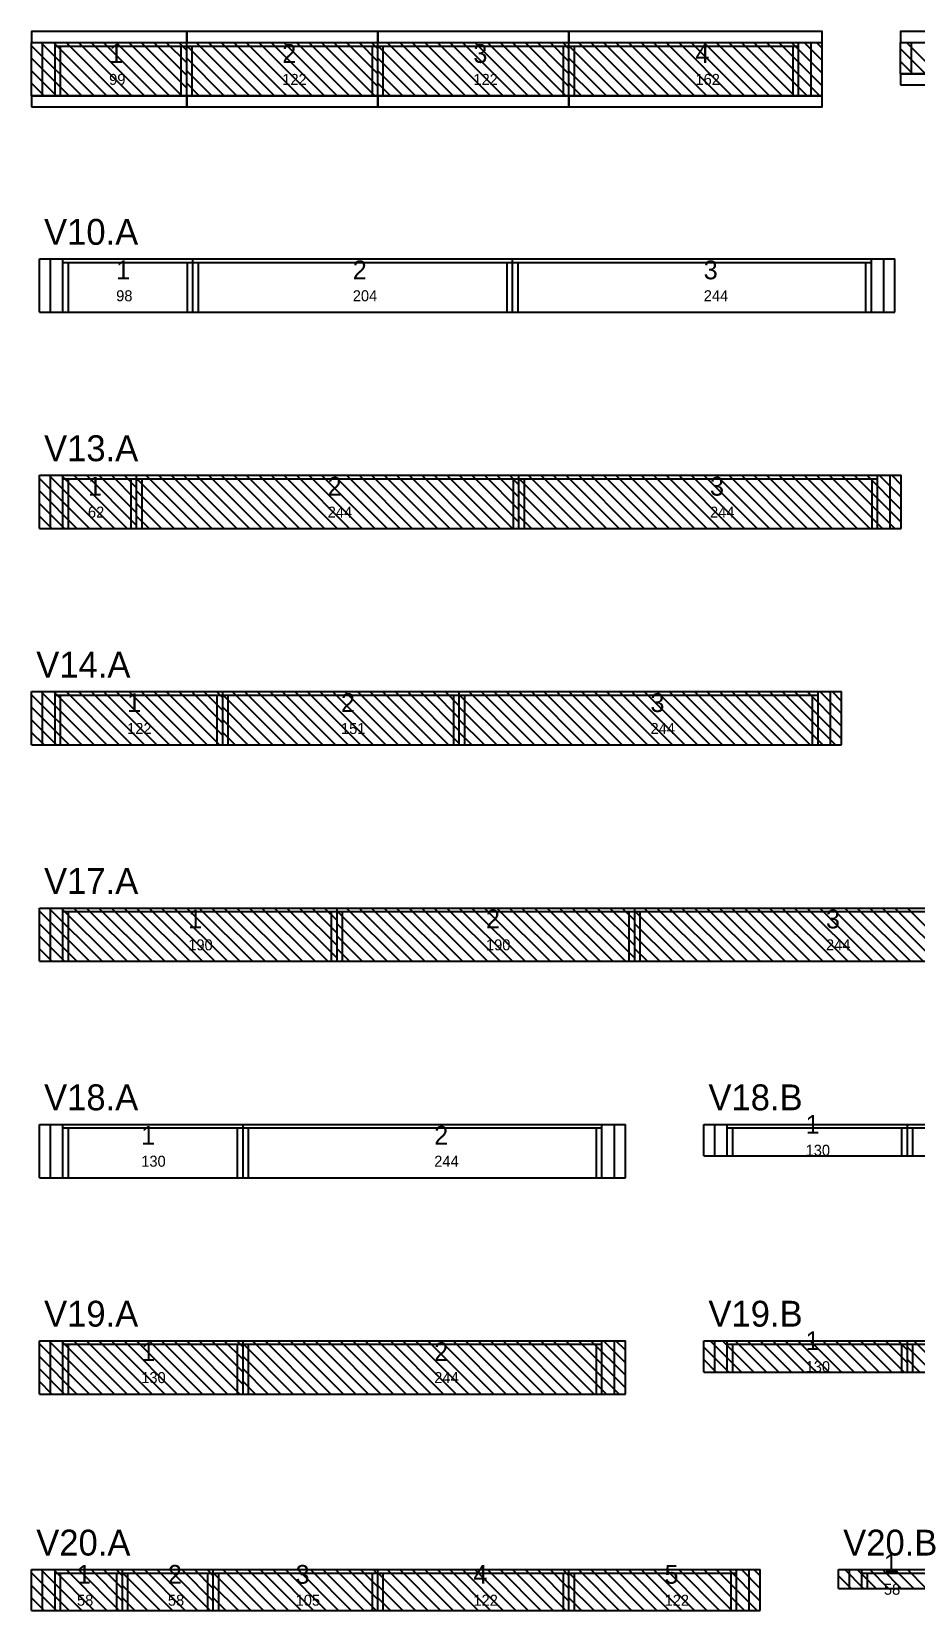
# Model space of a CAD drawing. Header units: metres. Extents: x -10 to 74425, y -2037 to 26.
# Drawn here: x 35865 to 36429, y -1988 to -981 of the extents above; entities that cross this region are included whole.
import ezdxf

# ---------------------------------------------------------------- set-up
doc = ezdxf.new("R2010")
doc.units = ezdxf.units.M
doc.layers.add('VIGAS', color=7, linetype='Continuous')

msp = doc.modelspace()

# ---------------------------------------------------------------- linework, layer by layer
at = {"layer": 'VIGAS'}
for p, q in [((35864.6, -988), (35963.6, -988)), ((35864.6, -1022), (35864.6, -988)), ((35896.6, -1022), (35864.6, -990)), ((35904.6, -1022), (35870.6, -988)), ((35871.6, -1022), (35871.6, -988)), ((35912.6, -1022), (35878.6, -988)), ((35879.6, -1022), (35879.6, -988)), ((35879.6, -990.2), (35963.6, -990.2)), ((35883.1, -1022), (35883.1, -990.2)), ((35920.6, -1022), (35886.6, -988)), ((35928.6, -1022), (35894.6, -988)), ((35936.6, -1022), (35902.6, -988)), ((35944.6, -1022), (35910.6, -988)), ((35952.6, -1022), (35918.6, -988)), ((35960.6, -1022), (35926.6, -988)), ((35963.6, -1017), (35934.6, -988)), ((35963.6, -1009), (35942.6, -988)), ((35963.6, -1001), (35950.6, -988)), ((35963.6, -993), (35958.6, -988)), ((35960.1, -1022), (35960.1, -990.2)), ((35963.6, -1022), (35963.6, -988)), ((35963.6, -1022), (35963.6, -988)), ((35963.6, -988), (36085.6, -988)), ((35963.6, -1022), (35963.6, -988)), ((35963.6, -1022), (35963.6, -988)), ((35963.6, -1022), (35963.6, -988)), ((35995.6, -1022), (35963.6, -990)), ((35963.6, -990.2), (36085.6, -990.2)), ((35967.1, -1022), (35967.1, -990.2)), ((36003.6, -1022), (35969.6, -988)), ((36011.6, -1022), (35977.6, -988)), ((36019.6, -1022), (35985.6, -988)), ((36027.6, -1022), (35993.6, -988)), ((36035.6, -1022), (36001.6, -988)), ((36043.6, -1022), (36009.6, -988)), ((36051.6, -1022), (36017.6, -988)), ((36059.6, -1022), (36025.6, -988)), ((36067.6, -1022), (36033.6, -988)), ((36075.6, -1022), (36041.6, -988)), ((36083.6, -1022), (36049.6, -988)), ((36085.6, -1016), (36057.6, -988)), ((36085.6, -1008), (36065.6, -988)), ((36085.6, -1000), (36073.6, -988)), ((36085.6, -992), (36081.6, -988)), ((36082.1, -1022), (36082.1, -990.2)), ((36085.6, -1022), (36085.6, -988)), ((36085.6, -1022), (36085.6, -988)), ((36085.6, -988), (36207.6, -988)), ((36085.6, -1022), (36085.6, -988)), ((36085.6, -1022), (36085.6, -988)), ((36085.6, -1022), (36085.6, -988)), ((36117.6, -1022), (36085.6, -990)), ((36085.6, -990.2), (36207.6, -990.2)), ((36089.1, -1022), (36089.1, -990.2)), ((36125.6, -1022), (36091.6, -988)), ((36133.6, -1022), (36099.6, -988)), ((36141.6, -1022), (36107.6, -988)), ((36149.6, -1022), (36115.6, -988)), ((36157.6, -1022), (36123.6, -988)), ((36165.6, -1022), (36131.6, -988)), ((36173.6, -1022), (36139.6, -988)), ((36181.6, -1022), (36147.6, -988)), ((36189.6, -1022), (36155.6, -988)), ((36197.6, -1022), (36163.6, -988)), ((36205.6, -1022), (36171.6, -988)), ((36207.6, -1016), (36179.6, -988)), ((36207.6, -1008), (36187.6, -988)), ((36207.6, -1000), (36195.6, -988)), ((36207.6, -992), (36203.6, -988)), ((36204.1, -1022), (36204.1, -990.2)), ((36207.6, -1022), (36207.6, -988)), ((36207.6, -1022), (36207.6, -988)), ((36207.6, -988), (36369.1, -988)), ((36207.6, -1022), (36207.6, -988)), ((36207.6, -1022), (36207.6, -988)), ((36207.6, -1022), (36207.6, -988)), ((36239.6, -1022), (36207.6, -990)), ((36207.6, -990.2), (36354.1, -990.2)), ((36211.1, -1022), (36211.1, -990.2)), ((36247.6, -1022), (36213.6, -988)), ((36255.6, -1022), (36221.6, -988)), ((36263.6, -1022), (36229.6, -988)), ((36271.6, -1022), (36237.6, -988)), ((36279.6, -1022), (36245.6, -988)), ((36287.6, -1022), (36253.6, -988)), ((36295.6, -1022), (36261.6, -988)), ((36303.6, -1022), (36269.6, -988)), ((36311.6, -1022), (36277.6, -988)), ((36319.6, -1022), (36285.6, -988)), ((36327.6, -1022), (36293.6, -988)), ((36335.6, -1022), (36301.6, -988)), ((36343.6, -1022), (36309.6, -988)), ((36351.6, -1022), (36317.6, -988)), ((36359.6, -1022), (36325.6, -988)), ((36367.6, -1022), (36333.6, -988)), ((36369.1, -1015.5), (36341.6, -988)), ((36369.1, -1007.5), (36349.6, -988)), ((36350.6, -1022), (36350.6, -990.2)), ((36354.1, -1022), (36354.1, -988)), ((36369.1, -999.5), (36357.6, -988)), ((36362.1, -1022), (36362.1, -988)), ((36369.1, -991.5), (36365.6, -988)), ((36369.1, -1022), (36369.1, -988)), ((36419.1, -988), (36518.1, -988)), ((36419.1, -1008), (36419.1, -988)), ((36435.1, -1008), (36419.1, -992)), ((36443.1, -1008), (36423.1, -988)), ((36426.1, -1008), (36426.1, -988)), ((35888.6, -1022), (35864.6, -998)), ((35880.6, -1022), (35864.6, -1006)), ((35987.6, -1022), (35963.6, -998)), ((35979.6, -1022), (35963.6, -1006)), ((36109.6, -1022), (36085.6, -998)), ((36101.6, -1022), (36085.6, -1006)), ((36231.6, -1022), (36207.6, -998)), ((36223.6, -1022), (36207.6, -1006)), ((36427.1, -1008), (36419.1, -1000)), ((35872.6, -1022), (35864.6, -1014)), ((35971.6, -1022), (35963.6, -1014)), ((36093.6, -1022), (36085.6, -1014)), ((36215.6, -1022), (36207.6, -1014)), ((36419.1, -1008), (36518.1, -1008)), ((36419.1, -1008), (36419.1, -1008)), ((35864.6, -1022), (35963.6, -1022)), ((35864.6, -1022), (35864.6, -1022)), ((35879.6, -1022), (35883.1, -1022)), ((35960.1, -1022), (35963.6, -1022)), ((35963.6, -1022), (36085.6, -1022)), ((35963.6, -1022), (35967.1, -1022)), ((35963.6, -1022), (35963.6, -1022)), ((36082.1, -1022), (36085.6, -1022)), ((36085.6, -1022), (36207.6, -1022)), ((36085.6, -1022), (36089.1, -1022)), ((36085.6, -1022), (36085.6, -1022)), ((36204.1, -1022), (36207.6, -1022)), ((36207.6, -1022), (36369.1, -1022)), ((36207.6, -1022), (36211.1, -1022)), ((36207.6, -1022), (36207.6, -1022)), ((36350.6, -1022), (36354.1, -1022)), ((35869.6, -1126), (35967.6, -1126)), ((35869.6, -1160), (35869.6, -1126)), ((35876.6, -1160), (35876.6, -1126)), ((35884.6, -1160), (35884.6, -1126)), ((35967.6, -1160), (35967.6, -1126)), ((35967.6, -1160), (35967.6, -1126)), ((35967.6, -1126), (36171.6, -1126)), ((35967.6, -1160), (35967.6, -1126)), ((35967.6, -1160), (35967.6, -1126)), ((35967.6, -1160), (35967.6, -1126)), ((36171.6, -1160), (36171.6, -1126)), ((36171.6, -1160), (36171.6, -1126)), ((36171.6, -1126), (36415.6, -1126)), ((36171.6, -1160), (36171.6, -1126)), ((36171.6, -1160), (36171.6, -1126)), ((36171.6, -1160), (36171.6, -1126)), ((36400.6, -1160), (36400.6, -1126)), ((36408.6, -1160), (36408.6, -1126)), ((36415.6, -1160), (36415.6, -1126)), ((35884.6, -1128.2), (35967.6, -1128.2)), ((35888.1, -1160), (35888.1, -1128.2)), ((35964.1, -1160), (35964.1, -1128.2)), ((35967.6, -1128.2), (36171.6, -1128.2)), ((35971.1, -1160), (35971.1, -1128.2)), ((36168.1, -1160), (36168.1, -1128.2)), ((36171.6, -1128.2), (36400.6, -1128.2)), ((36175.1, -1160), (36175.1, -1128.2)), ((36397.1, -1160), (36397.1, -1128.2)), ((35869.6, -1160), (35967.6, -1160)), ((35884.6, -1160), (35888.1, -1160)), ((35964.1, -1160), (35967.6, -1160)), ((35967.6, -1160), (36171.6, -1160)), ((35967.6, -1160), (35971.1, -1160)), ((36168.1, -1160), (36171.6, -1160)), ((36171.6, -1160), (36415.6, -1160)), ((36171.6, -1160), (36175.1, -1160)), ((36397.1, -1160), (36400.6, -1160)), ((35869.6, -1264), (35931.6, -1264)), ((35869.6, -1298), (35869.6, -1264)), ((35901.6, -1298), (35869.6, -1266)), ((35909.6, -1298), (35875.6, -1264)), ((35876.6, -1298), (35876.6, -1264)), ((35917.6, -1298), (35883.6, -1264)), ((35884.6, -1298), (35884.6, -1264)), ((35884.6, -1266.2), (35931.6, -1266.2)), ((35888.1, -1298), (35888.1, -1266.2)), ((35925.6, -1298), (35891.6, -1264)), ((35931.6, -1296), (35899.6, -1264)), ((35931.6, -1288), (35907.6, -1264)), ((35931.6, -1280), (35915.6, -1264)), ((35931.6, -1272), (35923.6, -1264)), ((35928.1, -1298), (35928.1, -1266.2)), ((35931.6, -1298), (35931.6, -1264)), ((35931.6, -1298), (35931.6, -1264)), ((35931.6, -1264), (36175.6, -1264)), ((35931.6, -1298), (35931.6, -1264)), ((35931.6, -1298), (35931.6, -1264)), ((35931.6, -1298), (35931.6, -1264)), ((35931.6, -1264), (35931.6, -1264)), ((35963.6, -1298), (35931.6, -1266)), ((35931.6, -1266.2), (36175.6, -1266.2)), ((35935.1, -1298), (35935.1, -1266.2)), ((35971.6, -1298), (35937.6, -1264)), ((35979.6, -1298), (35945.6, -1264)), ((35987.6, -1298), (35953.6, -1264)), ((35995.6, -1298), (35961.6, -1264)), ((36003.6, -1298), (35969.6, -1264)), ((36011.6, -1298), (35977.6, -1264)), ((36019.6, -1298), (35985.6, -1264)), ((36027.6, -1298), (35993.6, -1264)), ((36035.6, -1298), (36001.6, -1264)), ((36043.6, -1298), (36009.6, -1264)), ((36051.6, -1298), (36017.6, -1264)), ((36059.6, -1298), (36025.6, -1264)), ((36067.6, -1298), (36033.6, -1264)), ((36075.6, -1298), (36041.6, -1264)), ((36083.6, -1298), (36049.6, -1264)), ((36091.6, -1298), (36057.6, -1264)), ((36099.6, -1298), (36065.6, -1264)), ((36107.6, -1298), (36073.6, -1264)), ((36115.6, -1298), (36081.6, -1264)), ((36123.6, -1298), (36089.6, -1264)), ((36131.6, -1298), (36097.6, -1264)), ((36139.6, -1298), (36105.6, -1264)), ((36147.6, -1298), (36113.6, -1264)), ((36155.6, -1298), (36121.6, -1264)), ((36163.6, -1298), (36129.6, -1264)), ((36171.6, -1298), (36137.6, -1264)), ((36175.6, -1294), (36145.6, -1264)), ((36175.6, -1286), (36153.6, -1264)), ((36175.6, -1278), (36161.6, -1264)), ((36175.6, -1270), (36169.6, -1264)), ((36172.1, -1298), (36172.1, -1266.2)), ((36175.6, -1298), (36175.6, -1264)), ((36175.6, -1298), (36175.6, -1264)), ((36175.6, -1264), (36419.6, -1264)), ((36175.6, -1298), (36175.6, -1264)), ((36175.6, -1298), (36175.6, -1264)), ((36175.6, -1298), (36175.6, -1264)), ((36207.6, -1298), (36175.6, -1266)), ((36175.6, -1266.2), (36404.6, -1266.2)), ((36179.1, -1298), (36179.1, -1266.2)), ((36215.6, -1298), (36181.6, -1264)), ((36223.6, -1298), (36189.6, -1264)), ((36231.6, -1298), (36197.6, -1264)), ((36239.6, -1298), (36205.6, -1264)), ((36247.6, -1298), (36213.6, -1264)), ((36255.6, -1298), (36221.6, -1264)), ((36263.6, -1298), (36229.6, -1264)), ((36271.6, -1298), (36237.6, -1264)), ((36279.6, -1298), (36245.6, -1264)), ((36287.6, -1298), (36253.6, -1264)), ((36295.6, -1298), (36261.6, -1264)), ((36303.6, -1298), (36269.6, -1264)), ((36311.6, -1298), (36277.6, -1264)), ((36319.6, -1298), (36285.6, -1264)), ((36327.6, -1298), (36293.6, -1264)), ((36335.6, -1298), (36301.6, -1264)), ((36343.6, -1298), (36309.6, -1264)), ((36351.6, -1298), (36317.6, -1264)), ((36359.6, -1298), (36325.6, -1264)), ((36367.6, -1298), (36333.6, -1264)), ((36375.6, -1298), (36341.6, -1264)), ((36383.6, -1298), (36349.6, -1264)), ((36391.6, -1298), (36357.6, -1264)), ((36399.6, -1298), (36365.6, -1264)), ((36407.6, -1298), (36373.6, -1264)), ((36415.6, -1298), (36381.6, -1264)), ((36419.6, -1294), (36389.6, -1264)), ((36419.6, -1286), (36397.6, -1264)), ((36401.1, -1298), (36401.1, -1266.2)), ((36404.6, -1298), (36404.6, -1264)), ((36419.6, -1278), (36405.6, -1264)), ((36412.6, -1298), (36412.6, -1264)), ((36419.6, -1270), (36413.6, -1264)), ((36419.6, -1298), (36419.6, -1264)), ((35893.6, -1298), (35869.6, -1274)), ((35955.6, -1298), (35931.6, -1274)), ((36199.6, -1298), (36175.6, -1274)), ((35885.6, -1298), (35869.6, -1282)), ((35947.6, -1298), (35931.6, -1282)), ((36191.6, -1298), (36175.6, -1282)), ((35877.6, -1298), (35869.6, -1290)), ((35869.6, -1298), (35931.6, -1298)), ((35869.6, -1298), (35869.6, -1298)), ((35884.6, -1298), (35888.1, -1298)), ((35928.1, -1298), (35931.6, -1298)), ((35939.6, -1298), (35931.6, -1290)), ((35931.6, -1298), (36175.6, -1298)), ((35931.6, -1298), (35935.1, -1298)), ((35931.6, -1298), (35931.6, -1298)), ((36172.1, -1298), (36175.6, -1298)), ((36183.6, -1298), (36175.6, -1290)), ((36175.6, -1298), (36419.6, -1298)), ((36175.6, -1298), (36179.1, -1298)), ((36175.6, -1298), (36175.6, -1298)), ((36401.1, -1298), (36404.6, -1298)), ((35864.6, -1402), (35986.6, -1402)), ((35864.6, -1436), (35864.6, -1402)), ((35896.6, -1436), (35864.6, -1404)), ((35904.6, -1436), (35870.6, -1402)), ((35871.6, -1436), (35871.6, -1402)), ((35912.6, -1436), (35878.6, -1402)), ((35879.6, -1436), (35879.6, -1402)), ((35879.6, -1404.2), (35986.6, -1404.2)), ((35883.1, -1436), (35883.1, -1404.2)), ((35920.6, -1436), (35886.6, -1402)), ((35928.6, -1436), (35894.6, -1402)), ((35936.6, -1436), (35902.6, -1402)), ((35944.6, -1436), (35910.6, -1402)), ((35952.6, -1436), (35918.6, -1402)), ((35960.6, -1436), (35926.6, -1402)), ((35968.6, -1436), (35934.6, -1402)), ((35976.6, -1436), (35942.6, -1402)), ((35984.6, -1436), (35950.6, -1402)), ((35986.6, -1430), (35958.6, -1402)), ((35986.6, -1422), (35966.6, -1402)), ((35986.6, -1414), (35974.6, -1402)), ((35986.6, -1406), (35982.6, -1402)), ((35983.1, -1436), (35983.1, -1404.2)), ((35986.6, -1436), (35986.6, -1402)), ((35986.6, -1436), (35986.6, -1402)), ((35986.6, -1402), (36137.6, -1402)), ((35986.6, -1436), (35986.6, -1402)), ((35986.6, -1436), (35986.6, -1402)), ((35986.6, -1436), (35986.6, -1402)), ((36018.6, -1436), (35986.6, -1404)), ((35986.6, -1404.2), (36137.6, -1404.2)), ((35990.1, -1436), (35990.1, -1404.2)), ((36026.6, -1436), (35992.6, -1402)), ((36034.6, -1436), (36000.6, -1402)), ((36042.6, -1436), (36008.6, -1402)), ((36050.6, -1436), (36016.6, -1402)), ((36058.6, -1436), (36024.6, -1402)), ((36066.6, -1436), (36032.6, -1402)), ((36074.6, -1436), (36040.6, -1402)), ((36082.6, -1436), (36048.6, -1402)), ((36090.6, -1436), (36056.6, -1402)), ((36098.6, -1436), (36064.6, -1402)), ((36106.6, -1436), (36072.6, -1402)), ((36114.6, -1436), (36080.6, -1402)), ((36122.6, -1436), (36088.6, -1402)), ((36130.6, -1436), (36096.6, -1402)), ((36137.6, -1435), (36104.6, -1402)), ((36137.6, -1427), (36112.6, -1402)), ((36137.6, -1419), (36120.6, -1402)), ((36137.6, -1411), (36128.6, -1402)), ((36134.1, -1436), (36134.1, -1404.2)), ((36137.6, -1403), (36136.6, -1402)), ((36137.6, -1436), (36137.6, -1402)), ((36137.6, -1436), (36137.6, -1402)), ((36137.6, -1402), (36381.6, -1402)), ((36137.6, -1436), (36137.6, -1402)), ((36137.6, -1436), (36137.6, -1402)), ((36137.6, -1436), (36137.6, -1402)), ((36169.6, -1436), (36137.6, -1404)), ((36137.6, -1404.2), (36366.6, -1404.2)), ((36141.1, -1436), (36141.1, -1404.2)), ((36177.6, -1436), (36143.6, -1402)), ((36185.6, -1436), (36151.6, -1402)), ((36193.6, -1436), (36159.6, -1402)), ((36201.6, -1436), (36167.6, -1402)), ((36209.6, -1436), (36175.6, -1402)), ((36217.6, -1436), (36183.6, -1402)), ((36225.6, -1436), (36191.6, -1402)), ((36233.6, -1436), (36199.6, -1402)), ((36241.6, -1436), (36207.6, -1402)), ((36249.6, -1436), (36215.6, -1402)), ((36257.6, -1436), (36223.6, -1402)), ((36265.6, -1436), (36231.6, -1402)), ((36273.6, -1436), (36239.6, -1402)), ((36281.6, -1436), (36247.6, -1402)), ((36289.6, -1436), (36255.6, -1402)), ((36297.6, -1436), (36263.6, -1402)), ((36305.6, -1436), (36271.6, -1402)), ((36313.6, -1436), (36279.6, -1402)), ((36321.6, -1436), (36287.6, -1402)), ((36329.6, -1436), (36295.6, -1402)), ((36337.6, -1436), (36303.6, -1402)), ((36345.6, -1436), (36311.6, -1402)), ((36353.6, -1436), (36319.6, -1402)), ((36361.6, -1436), (36327.6, -1402)), ((36369.6, -1436), (36335.6, -1402)), ((36377.6, -1436), (36343.6, -1402)), ((36381.6, -1432), (36351.6, -1402)), ((36381.6, -1424), (36359.6, -1402)), ((36363.1, -1436), (36363.1, -1404.2)), ((36366.6, -1436), (36366.6, -1402)), ((36381.6, -1416), (36367.6, -1402)), ((36374.6, -1436), (36374.6, -1402)), ((36381.6, -1408), (36375.6, -1402)), ((36381.6, -1436), (36381.6, -1402)), ((35888.6, -1436), (35864.6, -1412)), ((36010.6, -1436), (35986.6, -1412)), ((36161.6, -1436), (36137.6, -1412)), ((35880.6, -1436), (35864.6, -1420)), ((35872.6, -1436), (35864.6, -1428)), ((36002.6, -1436), (35986.6, -1420)), ((35994.6, -1436), (35986.6, -1428)), ((36153.6, -1436), (36137.6, -1420)), ((36145.6, -1436), (36137.6, -1428)), ((35864.6, -1436), (35986.6, -1436)), ((35864.6, -1436), (35864.6, -1436)), ((35879.6, -1436), (35883.1, -1436)), ((35983.1, -1436), (35986.6, -1436)), ((35986.6, -1436), (36137.6, -1436)), ((35986.6, -1436), (35990.1, -1436)), ((35986.6, -1436), (35986.6, -1436)), ((36134.1, -1436), (36137.6, -1436)), ((36137.6, -1436), (36381.6, -1436)), ((36137.6, -1436), (36141.1, -1436)), ((36137.6, -1436), (36137.6, -1436)), ((36363.1, -1436), (36366.6, -1436)), ((35869.6, -1540), (36059.6, -1540)), ((35869.6, -1574), (35869.6, -1540)), ((35909.6, -1574), (35875.6, -1540)), ((35876.6, -1574), (35876.6, -1540)), ((35917.6, -1574), (35883.6, -1540)), ((35884.6, -1574), (35884.6, -1540)), ((35925.6, -1574), (35891.6, -1540)), ((35933.6, -1574), (35899.6, -1540)), ((35941.6, -1574), (35907.6, -1540)), ((35949.6, -1574), (35915.6, -1540)), ((35957.6, -1574), (35923.6, -1540)), ((35965.6, -1574), (35931.6, -1540)), ((35973.6, -1574), (35939.6, -1540)), ((35981.6, -1574), (35947.6, -1540)), ((35989.6, -1574), (35955.6, -1540)), ((35997.6, -1574), (35963.6, -1540)), ((36005.6, -1574), (35971.6, -1540)), ((36013.6, -1574), (35979.6, -1540)), ((36021.6, -1574), (35987.6, -1540)), ((36029.6, -1574), (35995.6, -1540)), ((36037.6, -1574), (36003.6, -1540)), ((36045.6, -1574), (36011.6, -1540)), ((36053.6, -1574), (36019.6, -1540)), ((36059.6, -1572), (36027.6, -1540)), ((36059.6, -1564), (36035.6, -1540)), ((36059.6, -1556), (36043.6, -1540)), ((36059.6, -1548), (36051.6, -1540)), ((36059.6, -1574), (36059.6, -1540)), ((36059.6, -1574), (36059.6, -1540)), ((36059.6, -1540), (36249.6, -1540)), ((36059.6, -1574), (36059.6, -1540)), ((36059.6, -1574), (36059.6, -1540)), ((36059.6, -1574), (36059.6, -1540)), ((36059.6, -1540), (36059.6, -1540)), ((36099.6, -1574), (36065.6, -1540)), ((36107.6, -1574), (36073.6, -1540)), ((36115.6, -1574), (36081.6, -1540)), ((36123.6, -1574), (36089.6, -1540)), ((36131.6, -1574), (36097.6, -1540)), ((36139.6, -1574), (36105.6, -1540)), ((36147.6, -1574), (36113.6, -1540)), ((36155.6, -1574), (36121.6, -1540)), ((36163.6, -1574), (36129.6, -1540)), ((36171.6, -1574), (36137.6, -1540)), ((36179.6, -1574), (36145.6, -1540)), ((36187.6, -1574), (36153.6, -1540)), ((36195.6, -1574), (36161.6, -1540)), ((36203.6, -1574), (36169.6, -1540)), ((36211.6, -1574), (36177.6, -1540)), ((36219.6, -1574), (36185.6, -1540)), ((36227.6, -1574), (36193.6, -1540)), ((36235.6, -1574), (36201.6, -1540)), ((36243.6, -1574), (36209.6, -1540)), ((36249.6, -1572), (36217.6, -1540)), ((36249.6, -1564), (36225.6, -1540)), ((36249.6, -1556), (36233.6, -1540)), ((36249.6, -1548), (36241.6, -1540)), ((36249.6, -1574), (36249.6, -1540)), ((36249.6, -1574), (36249.6, -1540)), ((36249.6, -1540), (36493.6, -1540)), ((36249.6, -1574), (36249.6, -1540)), ((36249.6, -1574), (36249.6, -1540)), ((36249.6, -1574), (36249.6, -1540)), ((36249.6, -1540), (36249.6, -1540)), ((36289.6, -1574), (36255.6, -1540)), ((36297.6, -1574), (36263.6, -1540)), ((36305.6, -1574), (36271.6, -1540)), ((36313.6, -1574), (36279.6, -1540)), ((36321.6, -1574), (36287.6, -1540)), ((36329.6, -1574), (36295.6, -1540)), ((36337.6, -1574), (36303.6, -1540)), ((36345.6, -1574), (36311.6, -1540)), ((36353.6, -1574), (36319.6, -1540)), ((36361.6, -1574), (36327.6, -1540)), ((36369.6, -1574), (36335.6, -1540)), ((36377.6, -1574), (36343.6, -1540)), ((36385.6, -1574), (36351.6, -1540)), ((36393.6, -1574), (36359.6, -1540)), ((36401.6, -1574), (36367.6, -1540)), ((36409.6, -1574), (36375.6, -1540)), ((36417.6, -1574), (36383.6, -1540)), ((36425.6, -1574), (36391.6, -1540)), ((36433.6, -1574), (36399.6, -1540)), ((36441.6, -1574), (36407.6, -1540)), ((36449.6, -1574), (36415.6, -1540)), ((36457.6, -1574), (36423.6, -1540)), ((35901.6, -1574), (35869.6, -1542)), ((35893.6, -1574), (35869.6, -1550)), ((35884.6, -1542.2), (36059.6, -1542.2)), ((35888.1, -1574), (35888.1, -1542.2)), ((36056.1, -1574), (36056.1, -1542.2)), ((36091.6, -1574), (36059.6, -1542)), ((36059.6, -1542.2), (36249.6, -1542.2)), ((36083.6, -1574), (36059.6, -1550)), ((36063.1, -1574), (36063.1, -1542.2)), ((36246.1, -1574), (36246.1, -1542.2)), ((36281.6, -1574), (36249.6, -1542)), ((36249.6, -1542.2), (36493.6, -1542.2)), ((36273.6, -1574), (36249.6, -1550)), ((36253.1, -1574), (36253.1, -1542.2)), ((35885.6, -1574), (35869.6, -1558)), ((36075.6, -1574), (36059.6, -1558)), ((36265.6, -1574), (36249.6, -1558)), ((35877.6, -1574), (35869.6, -1566)), ((36067.6, -1574), (36059.6, -1566)), ((36257.6, -1574), (36249.6, -1566)), ((35869.6, -1574), (36059.6, -1574)), ((35869.6, -1574), (35869.6, -1574)), ((35884.6, -1574), (35888.1, -1574)), ((36056.1, -1574), (36059.6, -1574)), ((36059.6, -1574), (36249.6, -1574)), ((36059.6, -1574), (36063.1, -1574)), ((36059.6, -1574), (36059.6, -1574)), ((36246.1, -1574), (36249.6, -1574)), ((36249.6, -1574), (36493.6, -1574)), ((36249.6, -1574), (36253.1, -1574)), ((36249.6, -1574), (36249.6, -1574)), ((35869.6, -1678), (35999.6, -1678)), ((35869.6, -1712), (35869.6, -1678)), ((35876.6, -1712), (35876.6, -1678)), ((35884.6, -1712), (35884.6, -1678)), ((35884.6, -1680.2), (35999.6, -1680.2)), ((35888.1, -1712), (35888.1, -1680.2)), ((35996.1, -1712), (35996.1, -1680.2)), ((35999.6, -1712), (35999.6, -1678)), ((35999.6, -1712), (35999.6, -1678)), ((35999.6, -1678), (36243.6, -1678)), ((35999.6, -1712), (35999.6, -1678)), ((35999.6, -1712), (35999.6, -1678)), ((35999.6, -1712), (35999.6, -1678)), ((35999.6, -1680.2), (36228.6, -1680.2)), ((36003.1, -1712), (36003.1, -1680.2)), ((36225.1, -1712), (36225.1, -1680.2)), ((36228.6, -1712), (36228.6, -1678)), ((36236.6, -1712), (36236.6, -1678)), ((36243.6, -1712), (36243.6, -1678)), ((36293.6, -1678), (36423.6, -1678)), ((36293.6, -1698), (36293.6, -1678)), ((36300.6, -1698), (36300.6, -1678)), ((36308.6, -1698), (36308.6, -1678)), ((36308.6, -1680.2), (36423.6, -1680.2)), ((36312.1, -1698), (36312.1, -1680.2)), ((36420.1, -1698), (36420.1, -1680.2)), ((36423.6, -1698), (36423.6, -1678)), ((36423.6, -1698), (36423.6, -1678)), ((36423.6, -1678), (36667.6, -1678)), ((36423.6, -1698), (36423.6, -1678)), ((36423.6, -1698), (36423.6, -1678)), ((36423.6, -1698), (36423.6, -1678)), ((36423.6, -1680.2), (36652.6, -1680.2)), ((36427.1, -1698), (36427.1, -1680.2)), ((36293.6, -1698), (36423.6, -1698)), ((36308.6, -1698), (36312.1, -1698)), ((36420.1, -1698), (36423.6, -1698)), ((36423.6, -1698), (36667.6, -1698)), ((36423.6, -1698), (36427.1, -1698)), ((35869.6, -1712), (35999.6, -1712)), ((35884.6, -1712), (35888.1, -1712)), ((35996.1, -1712), (35999.6, -1712)), ((35999.6, -1712), (36243.6, -1712)), ((35999.6, -1712), (36003.1, -1712)), ((36225.1, -1712), (36228.6, -1712)), ((35869.6, -1816), (35999.6, -1816)), ((35869.6, -1850), (35869.6, -1816)), ((35901.6, -1850), (35869.6, -1818)), ((35909.6, -1850), (35875.6, -1816)), ((35876.6, -1850), (35876.6, -1816)), ((35917.6, -1850), (35883.6, -1816)), ((35884.6, -1850), (35884.6, -1816)), ((35884.6, -1818.2), (35999.6, -1818.2)), ((35888.1, -1850), (35888.1, -1818.2)), ((35925.6, -1850), (35891.6, -1816)), ((35933.6, -1850), (35899.6, -1816)), ((35941.6, -1850), (35907.6, -1816)), ((35949.6, -1850), (35915.6, -1816)), ((35957.6, -1850), (35923.6, -1816)), ((35965.6, -1850), (35931.6, -1816)), ((35973.6, -1850), (35939.6, -1816)), ((35981.6, -1850), (35947.6, -1816)), ((35989.6, -1850), (35955.6, -1816)), ((35997.6, -1850), (35963.6, -1816)), ((35999.6, -1844), (35971.6, -1816)), ((35999.6, -1836), (35979.6, -1816)), ((35999.6, -1828), (35987.6, -1816)), ((35999.6, -1820), (35995.6, -1816)), ((35996.1, -1850), (35996.1, -1818.2)), ((35999.6, -1850), (35999.6, -1816)), ((35999.6, -1850), (35999.6, -1816)), ((35999.6, -1816), (36243.6, -1816)), ((35999.6, -1850), (35999.6, -1816)), ((35999.6, -1850), (35999.6, -1816)), ((35999.6, -1850), (35999.6, -1816)), ((36031.6, -1850), (35999.6, -1818)), ((35999.6, -1818.2), (36228.6, -1818.2)), ((36003.1, -1850), (36003.1, -1818.2)), ((36039.6, -1850), (36005.6, -1816)), ((36047.6, -1850), (36013.6, -1816)), ((36055.6, -1850), (36021.6, -1816)), ((36063.6, -1850), (36029.6, -1816)), ((36071.6, -1850), (36037.6, -1816)), ((36079.6, -1850), (36045.6, -1816)), ((36087.6, -1850), (36053.6, -1816)), ((36095.6, -1850), (36061.6, -1816)), ((36103.6, -1850), (36069.6, -1816)), ((36111.6, -1850), (36077.6, -1816)), ((36119.6, -1850), (36085.6, -1816)), ((36127.6, -1850), (36093.6, -1816)), ((36135.6, -1850), (36101.6, -1816)), ((36143.6, -1850), (36109.6, -1816)), ((36151.6, -1850), (36117.6, -1816)), ((36159.6, -1850), (36125.6, -1816)), ((36167.6, -1850), (36133.6, -1816)), ((36175.6, -1850), (36141.6, -1816)), ((36183.6, -1850), (36149.6, -1816)), ((36191.6, -1850), (36157.6, -1816)), ((36199.6, -1850), (36165.6, -1816)), ((36207.6, -1850), (36173.6, -1816)), ((36215.6, -1850), (36181.6, -1816)), ((36223.6, -1850), (36189.6, -1816)), ((36231.6, -1850), (36197.6, -1816)), ((36239.6, -1850), (36205.6, -1816)), ((36243.6, -1846), (36213.6, -1816)), ((36243.6, -1838), (36221.6, -1816)), ((36225.1, -1850), (36225.1, -1818.2)), ((36228.6, -1850), (36228.6, -1816)), ((36243.6, -1830), (36229.6, -1816)), ((36236.6, -1850), (36236.6, -1816)), ((36243.6, -1822), (36237.6, -1816)), ((36243.6, -1850), (36243.6, -1816)), ((36293.6, -1816), (36423.6, -1816)), ((36293.6, -1836), (36293.6, -1816)), ((36309.6, -1836), (36293.6, -1820)), ((36317.6, -1836), (36297.6, -1816)), ((36300.6, -1836), (36300.6, -1816)), ((36325.6, -1836), (36305.6, -1816)), ((36308.6, -1836), (36308.6, -1816)), ((36308.6, -1818.2), (36423.6, -1818.2)), ((36312.1, -1836), (36312.1, -1818.2)), ((36333.6, -1836), (36313.6, -1816)), ((36341.6, -1836), (36321.6, -1816)), ((36349.6, -1836), (36329.6, -1816)), ((36357.6, -1836), (36337.6, -1816)), ((36365.6, -1836), (36345.6, -1816)), ((36373.6, -1836), (36353.6, -1816)), ((36381.6, -1836), (36361.6, -1816)), ((36389.6, -1836), (36369.6, -1816)), ((36397.6, -1836), (36377.6, -1816)), ((36405.6, -1836), (36385.6, -1816)), ((36413.6, -1836), (36393.6, -1816)), ((36421.6, -1836), (36401.6, -1816)), ((36423.6, -1830), (36409.6, -1816)), ((36423.6, -1822), (36417.6, -1816)), ((36420.1, -1836), (36420.1, -1818.2)), ((36423.6, -1836), (36423.6, -1816)), ((36423.6, -1836), (36423.6, -1816)), ((36423.6, -1816), (36667.6, -1816)), ((36423.6, -1836), (36423.6, -1816)), ((36423.6, -1836), (36423.6, -1816)), ((36423.6, -1836), (36423.6, -1816)), ((36423.6, -1818.2), (36652.6, -1818.2)), ((36439.6, -1836), (36423.6, -1820)), ((36427.1, -1836), (36427.1, -1818.2)), ((36447.6, -1836), (36427.6, -1816)), ((35893.6, -1850), (35869.6, -1826)), ((36023.6, -1850), (35999.6, -1826)), ((36301.6, -1836), (36293.6, -1828)), ((36431.6, -1836), (36423.6, -1828)), ((35885.6, -1850), (35869.6, -1834)), ((35877.6, -1850), (35869.6, -1842)), ((36015.6, -1850), (35999.6, -1834)), ((36007.6, -1850), (35999.6, -1842)), ((36293.6, -1836), (36423.6, -1836)), ((36293.6, -1836), (36293.6, -1836)), ((36308.6, -1836), (36312.1, -1836)), ((36420.1, -1836), (36423.6, -1836)), ((36423.6, -1836), (36667.6, -1836)), ((36423.6, -1836), (36427.1, -1836)), ((36423.6, -1836), (36423.6, -1836)), ((35869.6, -1850), (35999.6, -1850)), ((35869.6, -1850), (35869.6, -1850)), ((35884.6, -1850), (35888.1, -1850)), ((35996.1, -1850), (35999.6, -1850)), ((35999.6, -1850), (36243.6, -1850)), ((35999.6, -1850), (36003.1, -1850)), ((35999.6, -1850), (35999.6, -1850)), ((36225.1, -1850), (36228.6, -1850)), ((35864.6, -1962), (35922.6, -1962)), ((35864.6, -1988), (35864.6, -1962)), ((35896.6, -1988), (35870.6, -1962)), ((35871.6, -1988), (35871.6, -1962)), ((35904.6, -1988), (35878.6, -1962)), ((35879.6, -1988), (35879.6, -1962)), ((35912.6, -1988), (35886.6, -1962)), ((35920.6, -1988), (35894.6, -1962)), ((35922.6, -1982), (35902.6, -1962)), ((35922.6, -1974), (35910.6, -1962)), ((35922.6, -1966), (35918.6, -1962)), ((35922.6, -1988), (35922.6, -1962)), ((35922.6, -1988), (35922.6, -1962)), ((35922.6, -1962), (35980.6, -1962)), ((35922.6, -1988), (35922.6, -1962)), ((35922.6, -1988), (35922.6, -1962)), ((35922.6, -1988), (35922.6, -1962)), ((35954.6, -1988), (35928.6, -1962)), ((35962.6, -1988), (35936.6, -1962)), ((35970.6, -1988), (35944.6, -1962)), ((35978.6, -1988), (35952.6, -1962)), ((35980.6, -1982), (35960.6, -1962)), ((35980.6, -1974), (35968.6, -1962)), ((35980.6, -1966), (35976.6, -1962)), ((35980.6, -1988), (35980.6, -1962)), ((35980.6, -1988), (35980.6, -1962)), ((35980.6, -1962), (36085.6, -1962)), ((35980.6, -1988), (35980.6, -1962)), ((35980.6, -1988), (35980.6, -1962)), ((35980.6, -1988), (35980.6, -1962)), ((36012.6, -1988), (35986.6, -1962)), ((36020.6, -1988), (35994.6, -1962)), ((36028.6, -1988), (36002.6, -1962)), ((36036.6, -1988), (36010.6, -1962)), ((36044.6, -1988), (36018.6, -1962)), ((36052.6, -1988), (36026.6, -1962)), ((36060.6, -1988), (36034.6, -1962)), ((36068.6, -1988), (36042.6, -1962)), ((36076.6, -1988), (36050.6, -1962)), ((36084.6, -1988), (36058.6, -1962)), ((36085.6, -1981), (36066.6, -1962)), ((36085.6, -1973), (36074.6, -1962)), ((36085.6, -1965), (36082.6, -1962)), ((36085.6, -1988), (36085.6, -1962)), ((36085.6, -1988), (36085.6, -1962)), ((36085.6, -1962), (36207.6, -1962)), ((36085.6, -1988), (36085.6, -1962)), ((36085.6, -1988), (36085.6, -1962)), ((36085.6, -1988), (36085.6, -1962)), ((36117.6, -1988), (36091.6, -1962)), ((36125.6, -1988), (36099.6, -1962)), ((36133.6, -1988), (36107.6, -1962)), ((36141.6, -1988), (36115.6, -1962)), ((36149.6, -1988), (36123.6, -1962)), ((36157.6, -1988), (36131.6, -1962)), ((36165.6, -1988), (36139.6, -1962)), ((36173.6, -1988), (36147.6, -1962)), ((36181.6, -1988), (36155.6, -1962)), ((36189.6, -1988), (36163.6, -1962)), ((36197.6, -1988), (36171.6, -1962)), ((36205.6, -1988), (36179.6, -1962)), ((36207.6, -1982), (36187.6, -1962)), ((36207.6, -1974), (36195.6, -1962)), ((36207.6, -1966), (36203.6, -1962)), ((36207.6, -1988), (36207.6, -1962)), ((36207.6, -1988), (36207.6, -1962)), ((36207.6, -1962), (36329.6, -1962)), ((36207.6, -1988), (36207.6, -1962)), ((36207.6, -1988), (36207.6, -1962)), ((36207.6, -1988), (36207.6, -1962)), ((36239.6, -1988), (36213.6, -1962)), ((36247.6, -1988), (36221.6, -1962)), ((36255.6, -1988), (36229.6, -1962)), ((36263.6, -1988), (36237.6, -1962)), ((36271.6, -1988), (36245.6, -1962)), ((36279.6, -1988), (36253.6, -1962)), ((36287.6, -1988), (36261.6, -1962)), ((36295.6, -1988), (36269.6, -1962)), ((36303.6, -1988), (36277.6, -1962)), ((36311.6, -1988), (36285.6, -1962)), ((36319.6, -1988), (36293.6, -1962)), ((36327.6, -1988), (36301.6, -1962)), ((36329.6, -1982), (36309.6, -1962)), ((36314.6, -1988), (36314.6, -1962)), ((36329.6, -1974), (36317.6, -1962)), ((36322.6, -1988), (36322.6, -1962)), ((36329.6, -1966), (36325.6, -1962)), ((36329.6, -1988), (36329.6, -1962)), ((36379.6, -1962), (36437.6, -1962)), ((36379.6, -1974), (36379.6, -1962)), ((36395.6, -1974), (36383.6, -1962)), ((36386.6, -1974), (36386.6, -1962)), ((36403.6, -1974), (36391.6, -1962)), ((36394.6, -1974), (36394.6, -1962)), ((36411.6, -1974), (36399.6, -1962)), ((36419.6, -1974), (36407.6, -1962)), ((36427.6, -1974), (36415.6, -1962)), ((36435.6, -1974), (36423.6, -1962)), ((35888.6, -1988), (35864.6, -1964)), ((35880.6, -1988), (35864.6, -1972)), ((35879.6, -1964.2), (35922.6, -1964.2)), ((35883.1, -1988), (35883.1, -1964.2)), ((35919.1, -1988), (35919.1, -1964.2)), ((35946.6, -1988), (35922.6, -1964)), ((35922.6, -1964.2), (35980.6, -1964.2)), ((35938.6, -1988), (35922.6, -1972)), ((35926.1, -1988), (35926.1, -1964.2)), ((35977.1, -1988), (35977.1, -1964.2)), ((36004.6, -1988), (35980.6, -1964)), ((35980.6, -1964.2), (36085.6, -1964.2)), ((35996.6, -1988), (35980.6, -1972)), ((35984.1, -1988), (35984.1, -1964.2)), ((36082.1, -1988), (36082.1, -1964.2)), ((36109.6, -1988), (36085.6, -1964)), ((36085.6, -1964.2), (36207.6, -1964.2)), ((36101.6, -1988), (36085.6, -1972)), ((36089.1, -1988), (36089.1, -1964.2)), ((36204.1, -1988), (36204.1, -1964.2)), ((36231.6, -1988), (36207.6, -1964)), ((36207.6, -1964.2), (36314.6, -1964.2)), ((36223.6, -1988), (36207.6, -1972)), ((36211.1, -1988), (36211.1, -1964.2)), ((36311.1, -1988), (36311.1, -1964.2)), ((36387.6, -1974), (36379.6, -1966)), ((36394.6, -1964.2), (36437.6, -1964.2)), ((36398.1, -1974), (36398.1, -1964.2)), ((35872.6, -1988), (35864.6, -1980)), ((35930.6, -1988), (35922.6, -1980)), ((35988.6, -1988), (35980.6, -1980)), ((36093.6, -1988), (36085.6, -1980)), ((36215.6, -1988), (36207.6, -1980)), ((36379.6, -1974), (36437.6, -1974)), ((36379.6, -1974), (36379.6, -1974)), ((36394.6, -1974), (36398.1, -1974)), ((35864.6, -1988), (35922.6, -1988)), ((35864.6, -1988), (35864.6, -1988)), ((35879.6, -1988), (35883.1, -1988)), ((35919.1, -1988), (35922.6, -1988)), ((35922.6, -1988), (35980.6, -1988)), ((35922.6, -1988), (35926.1, -1988)), ((35922.6, -1988), (35922.6, -1988)), ((35977.1, -1988), (35980.6, -1988)), ((35980.6, -1988), (36085.6, -1988)), ((35980.6, -1988), (35984.1, -1988)), ((35980.6, -1988), (35980.6, -1988)), ((36082.1, -1988), (36085.6, -1988)), ((36085.6, -1988), (36207.6, -1988)), ((36085.6, -1988), (36089.1, -1988)), ((36085.6, -1988), (36085.6, -1988)), ((36204.1, -1988), (36207.6, -1988)), ((36207.6, -1988), (36329.6, -1988)), ((36207.6, -1988), (36211.1, -1988)), ((36207.6, -1988), (36207.6, -1988)), ((36311.1, -1988), (36314.6, -1988))]:
    msp.add_line(p, q, dxfattribs=at)
for points in [[(35864.6, -988), (35963.6, -988), (35963.6, -981), (35864.6, -981)], [(35963.6, -988), (36085.6, -988), (36085.6, -981), (35963.6, -981)], [(36085.6, -988), (36207.6, -988), (36207.6, -981), (36085.6, -981)], [(36207.6, -988), (36369.1, -988), (36369.1, -981), (36207.6, -981)], [(36419.1, -988), (36518.1, -988), (36518.1, -981), (36419.1, -981)], [(36419.1, -1015), (36518.1, -1015), (36518.1, -1008), (36419.1, -1008)], [(35864.6, -1029), (35963.6, -1029), (35963.6, -1022), (35864.6, -1022)], [(35963.6, -1029), (36085.6, -1029), (36085.6, -1022), (35963.6, -1022)], [(36085.6, -1029), (36207.6, -1029), (36207.6, -1022), (36085.6, -1022)], [(36207.6, -1029), (36369.1, -1029), (36369.1, -1022), (36207.6, -1022)]]:
    msp.add_lwpolyline(points, close=True, dxfattribs=at)

# ---------------------------------------------------------------- texts
for s, height, p in [('1', 12, (35914.1, -1001)), ('2', 12, (36024.6, -1001)), ('3', 12, (36146.6, -1001)), ('4', 12, (36288.3, -1001)), ('99', 7, (35914.1, -1015)), ('122', 7, (36024.6, -1015)), ('122', 7, (36146.6, -1015)), ('162', 7, (36288.3, -1015)), ('V10.A', 16.5, (35872.6, -1117)), ('1', 12, (35918.6, -1139)), ('2', 12, (36069.6, -1139)), ('3', 12, (36293.6, -1139)), ('98', 7, (35918.6, -1153)), ('204', 7, (36069.6, -1153)), ('244', 7, (36293.6, -1153)), ('V13.A', 16.5, (35872.6, -1255)), ('1', 12, (35900.6, -1277)), ('2', 12, (36053.6, -1277)), ('3', 12, (36297.6, -1277)), ('62', 7, (35900.6, -1291)), ('244', 7, (36053.6, -1291)), ('244', 7, (36297.6, -1291)), ('V14.A', 16.5, (35867.6, -1393)), ('1', 12, (35925.6, -1415)), ('2', 12, (36062.1, -1415)), ('3', 12, (36259.6, -1415)), ('122', 7, (35925.6, -1429)), ('151', 7, (36062.1, -1429)), ('244', 7, (36259.6, -1429)), ('V17.A', 16.5, (35872.6, -1531)), ('1', 12, (35964.6, -1553)), ('2', 12, (36154.6, -1553)), ('3', 12, (36371.6, -1553)), ('190', 7, (35964.6, -1567)), ('190', 7, (36154.6, -1567)), ('244', 7, (36371.6, -1567)), ('V18.A', 16.5, (35872.6, -1669)), ('V18.B', 16.5, (36296.6, -1669)), ('1', 12, (35934.6, -1691)), ('2', 12, (36121.6, -1691)), ('1', 12, (36358.6, -1684)), ('130', 7, (36358.6, -1698)), ('130', 7, (35934.6, -1705)), ('244', 7, (36121.6, -1705)), ('V19.A', 16.5, (35872.6, -1807)), ('V19.B', 16.5, (36296.6, -1807)), ('1', 12, (36358.6, -1822)), ('1', 12, (35934.6, -1829)), ('2', 12, (36121.6, -1829)), ('130', 7, (36358.6, -1836)), ('130', 7, (35934.6, -1843)), ('244', 7, (36121.6, -1843)), ('V20.A', 16.5, (35867.6, -1953)), ('V20.B', 16.5, (36382.6, -1953)), ('1', 12, (36408.6, -1964)), ('1', 12, (35893.6, -1971)), ('2', 12, (35951.6, -1971)), ('3', 12, (36033.1, -1971)), ('4', 12, (36146.6, -1971)), ('5', 12, (36268.6, -1971)), ('58', 7, (36408.6, -1978)), ('58', 7, (35893.6, -1985)), ('58', 7, (35951.6, -1985)), ('105', 7, (36033.1, -1985)), ('122', 7, (36146.6, -1985)), ('122', 7, (36268.6, -1985))]:
    msp.add_text(s, height=height, dxfattribs=at).set_placement(p)

doc.saveas('drawing.dxf')
